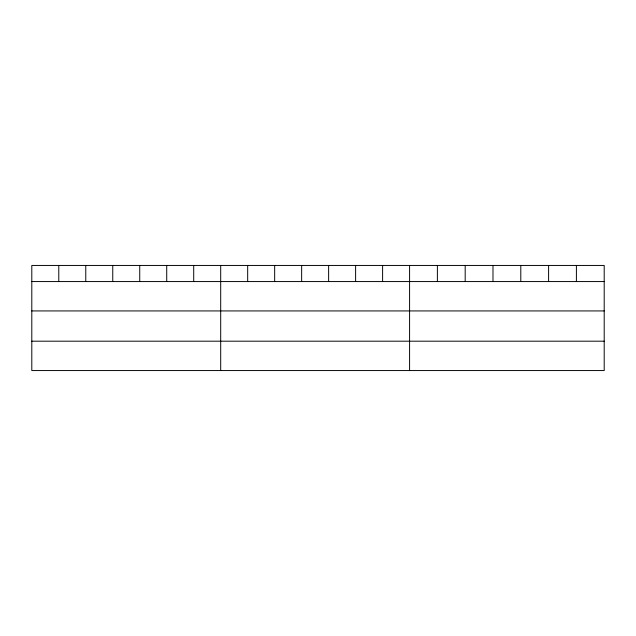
<?xml version="1.0" encoding="UTF-8"?>
<svg xmlns="http://www.w3.org/2000/svg" width="636" height="636" viewBox="0 0 636 636"><rect width="100%" height="100%" fill="white"/><g stroke="black" fill="none" stroke-linecap="round" stroke-linejoin="round"><path stroke-width="0.95" d="M604.2 281.565L604.2 370.557L31.8 370.557L31.8 265.443L604.2 265.443L604.2 281.565L31.8 281.565M31.8 310.932L604.2 310.932M31.8 341.19L604.2 341.19M576.399 265.443L576.399 281.565M548.598 265.443L548.598 281.565M520.797 265.443L520.797 281.565M492.987 265.443L492.987 281.565M465.186 265.443L465.186 281.565M437.385 265.443L437.385 281.565M409.584 265.443L409.584 370.557M382.602 265.443L382.602 281.565M355.611 265.443L355.611 281.565M328.629 265.443L328.629 281.565M301.647 265.443L301.647 281.565M274.665 265.443L274.665 281.565M247.674 265.443L247.674 281.565M220.692 265.443L220.692 370.557M193.71 265.443L193.71 281.565M166.719 265.443L166.719 281.565M139.737 265.443L139.737 281.565M112.755 265.443L112.755 281.565M85.773 265.443L85.773 281.565M58.782 265.443L58.782 281.565"/></g></svg>
